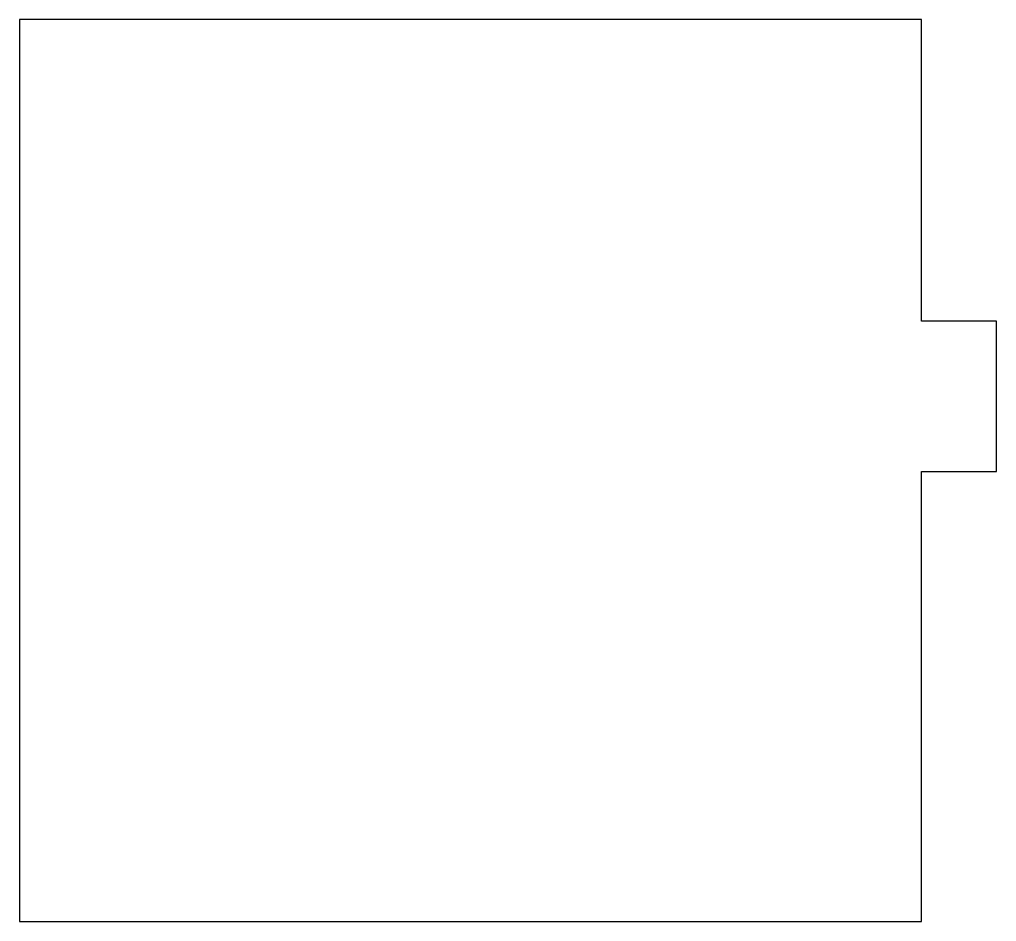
# Model space of a CAD drawing. Header units: centimetres. Extents: x -6.2 to 6.2, y -5.7 to 5.7.
import ezdxf

# ---------------------------------------------------------------- set-up
doc = ezdxf.new("R2010")
doc.units = ezdxf.units.CM
doc.header["$MEASUREMENT"] = 0
doc.layers.add('Camada 1', color=7, linetype='Continuous')

msp = doc.modelspace()

# ---------------------------------------------------------------- linework, layer by layer
at = {"layer": 'Camada 1'}
msp.add_open_spline([(5.24081, -0.01188), (5.24081, -0.01188), (5.24081, -5.715), (5.24081, -5.715), (5.24081, -5.715), (5.24081, -5.715), (-6.18919, -5.715), (-6.18919, -5.715), (-6.18919, -5.715), (-6.18919, -5.715), (-6.18919, 5.715), (-6.18919, 5.715), (-6.18919, 5.715), (-6.18919, 5.715), (5.24081, 5.715), (5.24081, 5.715), (5.24081, 5.715), (5.24081, 5.715), (5.24081, 1.89312), (5.24081, 1.89312), (5.24081, 1.89312), (5.24081, 1.89312), (6.18919, 1.89312), (6.18919, 1.89312), (6.18919, 1.89312), (6.18919, 1.89312), (6.18919, -0.01188), (6.18919, -0.01188), (6.18919, -0.01188), (6.18919, -0.01188), (5.24081, -0.01188), (5.24081, -0.01188)], degree=3, knots=[0, 0, 0, 0, 0.11111111, 0.11111111, 0.11111111, 0.11111111, 0.22222222, 0.22222222, 0.22222222, 0.22222222, 0.33333333, 0.33333333, 0.33333333, 0.33333333, 0.44444444, 0.44444444, 0.44444444, 0.44444444, 0.55555556, 0.55555556, 0.55555556, 0.55555556, 0.66666667, 0.66666667, 0.66666667, 0.66666667, 0.77777778, 0.77777778, 0.77777778, 0.77777778, 1, 1, 1, 1], dxfattribs=at)

doc.saveas('drawing.dxf')
